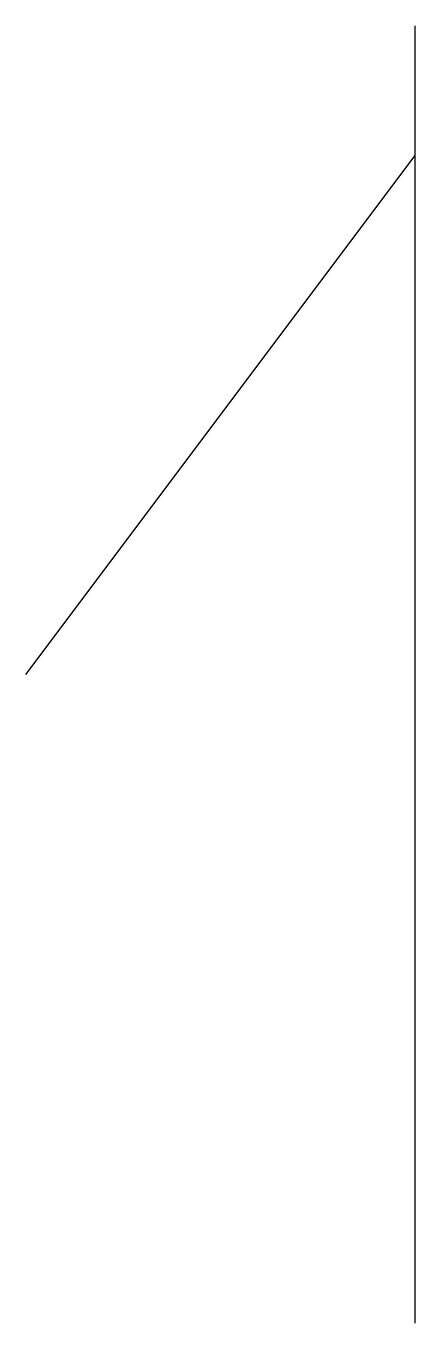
# Model space of a CAD drawing. Header units: inches. Extents: x 0 to 6, y -10 to 10.
import ezdxf

# ---------------------------------------------------------------- set-up
doc = ezdxf.new("R2010")
doc.units = ezdxf.units.IN
doc.header["$MEASUREMENT"] = 0

msp = doc.modelspace()

# ---------------------------------------------------------------- linework, layer by layer
for p, q in [((6, -10), (6, 10)), ((0, 0), (6, 8))]:
    msp.add_line(p, q)

doc.saveas('drawing.dxf')
